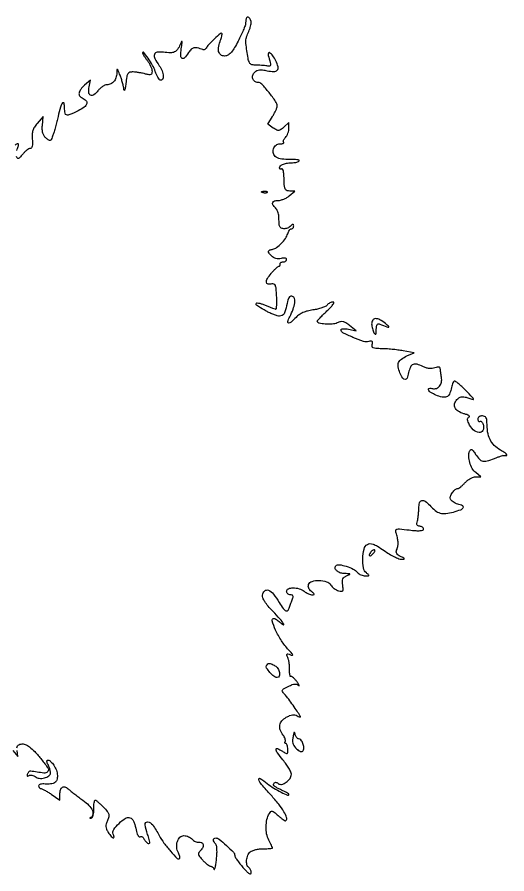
# Model space of a CAD drawing. Extents: x 0 to 414, y 0 to 365.
# Drawn here: x 206.9 to 414.3, y 1.8 to 364.6 of the extents above; entities that cross this region are included whole.
import ezdxf

# ---------------------------------------------------------------- set-up
doc = ezdxf.new("R2010")
doc.units = 0

msp = doc.modelspace()

# ---------------------------------------------------------------- linework, layer by layer
for points in [[(206.783583, 55.238579, -0.130612), (207.016735, 56.027472, -0.154555), (207.580436, 56.51889, -0.067143), (208.547408, 56.793003, -0.127328), (210.265352, 56.601264, -0.071304), (212.114824, 55.574479, -0.044628), (214.328863, 53.559459, -0.014016), (217.27013, 50.173275, -0.023479), (219.968135, 46.551233, -0.353455), (219.841819, 45.089968, -0.23656), (218.164759, 44.495808, -0.013719), (212.625, 45.341714, 0.148858), (212.252747, 45.298118, 0.079247), (211.858766, 45.045427, 0.067255), (211.503374, 44.630305, 0.056367), (211.245268, 44.110804, 0.042138), (211.09542, 43.557043, 0.247134), (211.182843, 43.278879, 0.289162), (211.444505, 43.220708, 0.052389), (211.914073, 43.446894, -0.114163), (212.470284, 43.635072, -0.069492), (213.166826, 43.607286, -0.063878), (213.891436, 43.378194, -0.064822), (214.530819, 42.974423, 0.150909), (216.22433, 42.272021, 0.084596), (218.466737, 42.440927, 0.093892), (220.338408, 43.302048, 0.242692), (221, 44.584793, 0.049645), (220.927353, 45.314666, 0.022664), (220.695915, 46.245331, 0.02218), (220.361176, 47.211841, 0.028417), (219.964816, 48.065741, -0.080472), (219.470479, 49.505209, -0.500683), (219.926465, 49.98671, -0.171296), (221.072437, 49.425947, -0.041375), (222.443296, 47.777494, -0.068255), (223.514794, 45.69251, -0.074409), (223.944455, 43.456872, -0.088649), (223.682374, 41.534657, -0.178067), (222.750601, 40.345863, -0.080081), (222.082346, 40.068237, -0.028409), (221.060224, 39.88527, -0.027335), (219.895347, 39.808659, -0.02889), (218.750601, 39.862212, 0.036981), (217.696931, 39.894446, 0.058887), (216.807989, 39.750091, 0.081483), (216.20465, 39.465144, 0.246562), (216, 39.075366, 0.078524), (216.064914, 38.664574, 0.090591), (216.252758, 38.315889, 0.10078), (216.532293, 38.08278, 0.124183), (216.860453, 38, -0.115186), (217.375718, 37.879701, -0.010811), (218.537265, 37.274478, -0.013412), (219.903737, 36.476061, -0.010156), (221.360453, 35.530137), (225, 33.060274), (225, 35.47112, -0.07116), (225.278589, 37.41868, -0.198414), (226.125663, 38.475003, -0.230192), (227.366358, 38.537899, -0.092362), (228.819375, 37.573311, 0.021429), (229.742596, 36.751413, 0.005996), (231.254754, 35.547091, 0.006037), (232.999626, 34.22478, 0.006317), (234.75, 32.965145, -0.045048), (237.285797, 30.82413, -0.091233), (238.750476, 28.672219, -0.158266), (238.932525, 26.888773, -0.228403), (237.975, 25.658333, 0.020003), (237.634877, 25.472351, 0.501206), (237.625625, 25.381219, 0.230978), (237.764201, 25.340053, 0.012511), (238.225, 25.428795, 0.198947), (238.741333, 25.788166, 0.07072), (239.12267, 26.622325, 0.05178), (239.348426, 27.834612, 0.027987), (239.385937, 29.353795, -0.017459), (239.391027, 30.751566, -0.028662), (239.504241, 31.928927, -0.028446), (239.690559, 32.80286, -0.338025), (239.948846, 33, -0.165027), (240.34434, 32.865811, -0.011666), (241.265958, 32.124272, -0.015478), (242.338583, 31.160829, -0.011009), (243.481989, 30.018799, -0.018613), (245.071007, 28.231579, -0.101265), (245.674905, 27.093075, -0.135532), (245.693292, 25.974201, -0.043662), (245.134553, 24.395967, 0.034857), (244.585221, 22.926926, 0.089883), (244.462619, 21.805259, 0.091144), (244.741937, 20.721302, 0.03653), (245.488526, 19.377168, 0.021667), (246.714775, 17.671685, 0.145459), (247.557296, 17.076272, 0.558892), (247.910427, 17.369491, 0.056296), (247.57239, 18.671951, -0.247152), (247.793587, 20.534834, -0.048675), (250.035655, 23.196423, -0.048664), (252.756196, 25.379454, -0.240845), (254.648624, 25.581341, -0.090469), (255.579496, 25.01464, -0.100071), (256.211526, 24.172838, -0.049465), (256.738483, 22.709689, -0.007672), (257.445794, 19.709102, 0.036526), (257.751175, 18.682656, 0.066774), (258.165825, 17.915537, 0.107237), (258.615778, 17.514284, 0.273575), (259.03638, 17.522484, -0.145629), (259.45349, 17.63539, -0.123856), (259.894425, 17.512726, -0.101097), (260.2932, 17.16347, -0.071015), (260.584382, 16.640701, 0.054716), (260.895835, 16.036167, 0.041202), (261.35896, 15.448482, 0.042129), (261.894053, 14.963007, 0.071673), (262.42046, 14.668896, 0.288991), (262.879053, 14.760066, 0.226032), (263.065383, 15.244332, 0.057213), (262.840139, 16.40558, 0.009828), (262.12098, 18.536082, -0.048084), (261.061558, 22.700644, -0.488874), (262.118022, 23.820222, -0.219086), (264.280735, 22.563556, -0.031041), (267.043848, 18.066898, 0.036564), (269.059573, 14.86624, 0.02207), (271.877012, 11.376891, 0.013218), (274.720895, 8.323143, 0.416892), (275.652222, 8.318889, 0.201055), (275.783021, 8.638381, 0.048046), (275.722026, 9.221296, 0.041908), (275.514914, 9.930733, 0.030906), (275.173936, 10.674997, -0.100603), (274.467748, 13.034023, -0.099599), (274.734608, 15.490556, -0.120512), (275.847023, 17.318794, -0.19863), (277.494132, 18, -0.058024), (278.451981, 17.888469, -0.043652), (279.459853, 17.555497, -0.044576), (280.365017, 17.066368, -0.073521), (281.010957, 16.486798, 0.060932), (281.60364, 15.927575, 0.05269), (282.3423, 15.495414, 0.055352), (283.108325, 15.247085, 0.094064), (283.779658, 15.236798, -0.148321), (284.998681, 15.087035, -0.236767), (285.652213, 14.293723, -0.169206), (285.512323, 13.040029, -0.084963), (284.580522, 11.72338, 0.059621), (283.848782, 10.792702, 0.193416), (283.722148, 10.032589, 0.116902), (284.1476, 9.151338, 0.016222), (285.488131, 7.607308, 0.018373), (286.483975, 6.608976, 0.023245), (287.47799, 5.765897, 0.02225), (288.354372, 5.150178, 0.142951), (288.868918, 5, -0.114464), (289.268612, 4.907284, -0.069705), (289.671948, 4.634265, -0.064033), (290.017675, 4.230948, -0.064846), (290.248352, 3.754943, 0.670495), (290.459659, 3.740605, 0.052718), (290.731624, 4.48126, 0.022702), (291.033116, 5.959643, 0.009473), (291.310739, 7.97589, 0.016948), (291.499026, 10.212286, 0.025386), (291.497736, 12.171831, 0.025982), (291.337563, 13.715802, 0.158834), (290.979053, 14.420947, -0.062283), (290.271797, 15.330372, -0.13359), (290.035788, 16.179904, -0.22361), (290.30533, 16.760546, -0.17583), (290.965204, 17, -0.172079), (292.434379, 16.478943, -0.014584), (295.521185, 13.821417, -0.013901), (298.459686, 10.984723, -0.191929), (299.019184, 9.646408, 0.131624), (299.206437, 8.991461, 0.014502), (300.055222, 7.664968, 0.016902), (301.184751, 6.122361, 0.01291), (302.519184, 4.510929, 0.012391), (304.088344, 2.800138, 0.05457), (305.138445, 1.925052, 0.212984), (305.711476, 1.829041, 0.341717), (306, 2.201912, 0.053705), (305.925836, 2.8904, 0.048994), (305.70625, 3.569998, 0.052228), (305.383142, 4.141195, 0.099847), (305, 4.5, -0.200513), (304.180456, 5.644468, -0.080224), (304.051708, 7.605435, -0.074736), (304.563659, 9.664094, -0.121883), (305.62631, 11.104828, -0.08277), (306.517673, 11.624177, -0.030447), (307.912788, 12.058066, -0.029178), (309.523966, 12.355096, -0.031003), (311.12631, 12.454545, 0.007805), (312.611583, 12.477732, 0.012954), (313.862104, 12.549247, 0.006561), (314.884297, 12.647841, 0.382557), (315, 12.776933, 0.106771), (314.952142, 12.998491, 0.002956), (314.538805, 13.896471, 0.005952), (314.031577, 14.948661, 0.004036), (313.429975, 16.135412, -0.07385), (312.551636, 18.701247, -0.05125), (312.30638, 21.761326, -0.05104), (312.689393, 24.823667, -0.071066), (313.682671, 27.397449, -0.072585), (314.310797, 28.214984, -0.258097), (314.926002, 28.382331, -0.115917), (315.751365, 27.962678, -0.011556), (317.422969, 26.48381, 0.016709), (318.530754, 25.523916, 0.026981), (319.54119, 24.792396, 0.025411), (320.368969, 24.316384, 0.32487), (320.702589, 24.369255, 0.289174), (320.9976, 25.673752, 0.04761), (319.855936, 28.125908, 0.036247), (317.661484, 31.310638, 0.016899), (314.392869, 35.116531, -0.009485), (310.407008, 39.620715, -0.097091), (309.19318, 41.781209, -0.701366), (309.753309, 42.221172, -0.028997), (312.75, 40.102345, 0.028622), (315.541238, 38.125647, 0.024571), (318.682865, 36.36903, 0.019715), (321.440706, 35.13322, 0.53103), (322, 35.511331, 0.263108), (321.86424, 35.751464, 0.010265), (320.950734, 36.275909, 0.015916), (319.797011, 36.860219, 0.010298), (318.428031, 37.465624, -0.028376), (317.062497, 38.129496, -0.053166), (316.060964, 38.837696, -0.078561), (315.51228, 39.499418, -0.279197), (315.517059, 40.027602, -0.09159), (315.88748, 40.436354, -0.157722), (316.316567, 40.587662, -0.128526), (316.81823, 40.470465, -0.051939), (317.407178, 40.077035, 0.232775), (318.886277, 39.722404, 0.096559), (320.818122, 40.572644, 0.087846), (322.436104, 42.180851, 0.154509), (323, 43.96209, 0.109543), (322.78362, 44.937888, 0.022539), (321.962241, 46.509839, 0.022708), (320.819595, 48.284776, 0.019656), (319.467203, 50.039256, -0.013632), (317.07939, 53.06102, -0.144774), (316.541566, 54.516622, -0.564028), (317.11825, 54.919742, -0.040776), (319.218792, 53.776212, 0.012298), (320.649349, 52.888377, 0.227063), (321.166657, 52.844667, 0.291142), (321.446447, 53.218955, 0.018826), (321.5, 54.640753, 0.032557), (321.441092, 55.544497, 0.050084), (321.262351, 56.306971, 0.064646), (321.001669, 56.83384, 0.250613), (320.690983, 57, -0.1267), (320.425693, 57.068321, -0.189016), (320.274416, 57.250474, -0.147561), (320.267122, 57.52643, -0.071872), (320.40895, 57.852678, 0.167652), (320.512272, 58.311787, 0.052159), (320.359259, 59.01222, 0.045531), (320.010617, 59.813723, 0.036674), (319.49977, 60.602678, -0.076096), (318.321733, 62.779552, -0.131594), (318.15335, 64.817215, -0.135908), (319.023371, 66.621068, -0.083717), (320.861876, 68.120589, -0.030306), (322.288878, 68.821482, -0.065623), (323.466274, 69.140885, -0.082612), (324.503236, 69.108725, -0.07875), (325.492723, 68.744134, 0.010711), (326.425803, 68.247896, 0.214252), (326.740392, 68.233655, 0.434963), (326.820113, 68.437165, 0.022928), (326.451311, 69.123546, 0.013896), (325.109961, 71.231569, 0.006592), (323.271656, 73.874918, 0.00608), (321.441004, 76.369918, 0.0256), (320.25, 77.794441, -0.027953), (319.262202, 78.987269, -0.276436), (319.202112, 79.608954, -0.158816), (319.735412, 80.172257, -0.008752), (321.917701, 81.309057, -0.02456), (323.388543, 81.954687, -0.071837), (324.466567, 82.196987, -0.105138), (325.321016, 82.083675, -0.100396), (326.071518, 81.632299, 0.143563), (326.310769, 81.514829, 0.598489), (326.385279, 81.610159, 0.043296), (326.068605, 82.187445, 0.008813), (325.403817, 83.146967, 0.022915), (324.62499, 84.131337, 0.03568), (323.859493, 84.895149, 0.039738), (323.199997, 85.379575, 0.282043), (322.81999, 85.381207, -0.44634), (322.567773, 85.4576, -0.060786), (322.374622, 86.049035, -0.038443), (322.261315, 87.009834, -0.019225), (322.258751, 88.234239, 0.024568), (322.240977, 89.625619, 0.020109), (322.089311, 91.105743, 0.020565), (321.838484, 92.457665, 0.049258), (321.515152, 93.423609, -0.019044), (321.08955, 94.478862, -0.275248), (321.163441, 94.859149, -0.289254), (321.527299, 94.963208, -0.020458), (322.574704, 94.609707, 0.049781), (323.396971, 94.384856, 0.570486), (323.571488, 94.591474, 0.098546), (323.216083, 95.195341, 0.006557), (321.850708, 96.686098, -0.044136), (318.842487, 100.511148, -0.035932), (316.313618, 105.070842, -0.03894), (314.871917, 108.939667, -0.49846), (315.671259, 110, -0.127166), (316.037166, 109.905409, -0.019706), (316.682529, 109.513847, -0.02089), (317.421886, 108.978685, -0.016815), (318.171259, 108.345012, 0.057827), (319.584073, 107.336309, 0.777349), (319.834563, 107.603173, 0.040273), (318.182559, 109.783977, 0.011161), (315.25, 112.924794, -0.016076), (313.155865, 115.212305, -0.035748), (311.750559, 117.108953, -0.048198), (310.956316, 118.672949, -0.13181), (310.819551, 119.894875, -0.166759), (311.739363, 121.656834, -0.303322), (313.274716, 121.920692, -0.11941), (315.417479, 120.269649, -0.03265), (317.884346, 116.75, 0.017994), (319.596184, 114.148696, 0.131988), (320.734405, 113.208659, 0.347519), (321.593599, 113.419882, 0.095497), (322.269915, 114.75, -0.008968), (322.514475, 115.546482, -0.005119), (322.836914, 116.5, -0.005111), (323.181108, 117.453134, -0.008443), (323.493535, 118.25, 0.047561), (323.740046, 119.059831, 0.168917), (323.668469, 119.589831, 0.205299), (323.300194, 119.898087, 0.073116), (322.606989, 120, -0.09222), (321.993529, 120.114117, -0.096079), (321.472053, 120.440625, -0.099375), (321.123068, 120.927688, -0.106303), (321, 121.5, -0.306889), (321.729402, 122.576458, -0.096299), (323.74284, 122.958947, -0.07361), (326.28415, 122.571672, -0.087567), (328.44113, 121.468197, 0.032624), (329.29449, 120.906248, 0.028467), (330.252677, 120.431283, 0.029523), (331.170616, 120.10218, 0.071426), (331.882259, 120, 0.048757), (332.539067, 120.064201, 0.431995), (332.677503, 120.284834, 0.159453), (332.442661, 120.650058, 0.012935), (331.52865, 121.355392, -0.059389), (330.809277, 122.025572, -0.07896), (330.346923, 122.788991, -0.088566), (330.176868, 123.585712, -0.100341), (330.306135, 124.355392, -0.23623), (331.762406, 125.686258, -0.075089), (334.764133, 126.068267, -0.072112), (337.878541, 125.542347, -0.17714), (339.682526, 124.136748, 0.058509), (340.287212, 123.381497, 0.03745), (341.144904, 122.653313, 0.037333), (342.106676, 122.057782, 0.056061), (343.026814, 121.703239, 0.039122), (344.243315, 121.48492, 0.26988), (344.77391, 121.72687, 0.17555), (344.961235, 122.408472, 0.016596), (344.763528, 124.157824, -0.033195), (344.639936, 125.711881, -0.104171), (344.841365, 126.733891, -0.130439), (345.403409, 127.455685, -0.06647), (346.409788, 128.027947, 0.006363), (347.551956, 128.50684, 0.203439), (347.756086, 128.721761, 0.49433), (347.658125, 128.878028, 0.01411), (346.75, 128.936614, -0.008865), (344.867904, 129.038223, -0.052124), (343.895369, 129.210996, -0.074466), (343.138201, 129.556993, -0.028868), (342.207618, 130.242655, -0.062811), (341.726036, 130.756896, -0.11542), (341.505223, 131.283073, -0.135559), (341.557469, 131.793691, -0.103861), (341.865554, 132.265554, -0.237159), (343.294977, 132.738751, -0.037963), (346.253221, 132.071272, -0.040919), (349.230734, 130.883399, -0.104549), (351.042453, 129.448848, 0.070827), (351.654181, 128.894026, 0.044601), (352.49935, 128.425599, 0.043969), (353.433282, 128.106675, 0.06037), (354.313574, 128, 0.010846), (355.532988, 128.026454, 0.304391), (355.776237, 128.205434, 0.313126), (355.699224, 128.493287, 0.01123), (354.763484, 129.25, -0.190089), (353.503249, 131.364117, -0.049321), (353.247909, 135.392914, -0.04927), (353.784604, 139.382315, -0.19659), (355.190381, 141.349705, -0.138488), (356.307228, 141.679249, -0.09257), (357.628227, 141.448525, -0.049812), (359.434887, 140.559999, -0.011627), (362.263566, 138.707279, 0.016098), (364.465695, 137.292904, 0.01919), (366.631173, 136.108894, 0.018281), (368.509597, 135.257792, 0.106393), (369.573185, 135.06768, 0.012182), (370.671232, 135.133062, 0.479558), (370.790165, 135.309681, 0.202605), (370.576429, 135.562677, 0.005169), (369.20872, 136.238914, -0.044702), (368.227815, 136.824486, -0.101326), (367.647003, 137.458922, -0.132209), (367.449472, 138.155172, -0.106238), (367.603272, 138.921234, 0.053644), (368.070056, 140.416293, 0.053982), (368.206765, 141.973228, 0.046139), (368.009001, 143.723832, 0.025262), (367.463462, 145.814768, -0.06252), (367.214667, 147.175412, -0.346811), (367.613245, 147.743647, -0.096936), (368.795016, 147.860045, -0.004392), (372.866431, 147.435602, 0.010349), (375.699451, 147.174338, 0.035541), (377.545653, 147.173948, 0.06231), (378.655188, 147.393437, 0.323373), (379, 147.870834, 0.141788), (378.875388, 148.301429, 0.099754), (378.525115, 148.668307, 0.084632), (378.001293, 148.915448, 0.068099), (377.383369, 149, -0.089952), (376.663717, 149.130525, -0.199763), (376.26462, 149.5047, -0.136451), (376.162127, 150.173554, -0.035681), (376.369714, 151.25, 0.025903), (376.602388, 152.34141, 0.01165), (376.799577, 153.79375, 0.011498), (376.937111, 155.341055, 0.015365), (376.986345, 156.75, -0.066329), (377.294636, 158.991746, -0.270054), (378.240463, 159.916516, -0.224305), (379.676926, 159.633266, -0.049851), (381.583824, 157.907376, 0.040373), (383.94323, 155.68931, 0.09901), (386.049833, 154.602073, 0.098571), (388.418478, 154.406054, 0.039784), (391.616267, 155.032553, 0.017274), (394.783137, 156.038396, 0.184834), (395.790023, 156.899692, 0.434382), (395.524504, 157.695717, 0.045872), (393.45718, 158.421391, -0.043738), (392.443311, 158.772438, -0.042841), (391.498486, 159.296447, -0.04617), (390.75324, 159.904393, -0.107368), (390.360053, 160.5041, -0.185464), (390.360478, 161.704215, -0.06309), (391.200198, 163.266735, -0.062911), (392.409418, 164.578357, -0.176897), (393.563901, 165, 0.157687), (393.959351, 165.127895, 0.016321), (394.743644, 165.734375, 0.019025), (395.648624, 166.542499, 0.014106), (396.58758, 167.5, -0.041299), (397.633519, 168.456639, -0.037232), (398.857975, 169.265625, -0.039229), (400.070489, 169.823185, -0.088376), (401.063035, 170), (403.221568, 170), (401.081337, 171.75, -0.094549), (399.606596, 173.512155, -0.058073), (398.568465, 176.021362, -0.058499), (398.142114, 178.673302, -0.102595), (398.499022, 180.858046, -0.123248), (398.897144, 181.425656, -0.314947), (399.371226, 181.47497, -0.106795), (400.008869, 180.916432, -0.01452), (401.030622, 179.453319, 0.042702), (402.631505, 177.415658, 0.152821), (404.05502, 176.607738, 0.123672), (405.867439, 176.667879, 0.023866), (409, 177.730329, -0.003506), (410.359484, 178.254029, -0.005374), (411.545313, 178.686809, -0.002054), (412.566385, 179.042361, -0.136215), (412.75, 179.05343, 0.056728), (414.019488, 178.929624, 0.5638), (414.237507, 179.303498, 0.124817), (413.527343, 180.070132, 0.014982), (411.538958, 181.276413, -0.069284), (408.931274, 183.274012, -0.082276), (407.144728, 185.805416, -0.073397), (406.138224, 189.015198, -0.042969), (405.850068, 193.041461, 0.045774), (405.758671, 194.225378, 0.112587), (405.42677, 195.026522, 0.137075), (404.830051, 195.510406, 0.083624), (403.943381, 195.729312, 0.070209), (403.174873, 195.679286, 0.100868), (402.550125, 195.410535, 0.117995), (402.145801, 194.95745, 0.124052), (402, 194.378834, 0.06008), (402.064365, 193.845101, 0.128493), (402.260354, 193.482578, 0.191432), (402.550283, 193.345622, 0.155381), (402.88631, 193.429736, -0.239472), (403.269332, 193.461786, -0.11565), (403.681493, 193.169474, -0.074739), (404.063694, 192.578967, -0.042389), (404.34871, 191.774532, -0.187576), (404.091396, 189.548162, -0.315216), (402.487322, 188.724909, -0.159934), (400.029246, 189.923603, -0.093361), (398.122739, 192.629962, -0.028168), (397.702215, 193.710303, -0.095703), (397.609113, 194.456905, -0.160559), (397.815517, 194.966022, -0.130145), (398.301575, 195.304578, 0.432329), (398.410457, 195.55848, 0.156558), (398.119838, 195.888762, 0.050354), (397.265578, 196.28882, 0.018853), (396, 196.679826, -0.082369), (393.602594, 197.768658, -0.153496), (392.281269, 199.417751, -0.187114), (392.279526, 201.285303, -0.127955), (393.53191, 203.026483, -0.064191), (394.487551, 203.631654, -0.097225), (395.439993, 203.867231, -0.075937), (396.576557, 203.749808, -0.026604), (398.145845, 203.251051, 0.015606), (399.929075, 202.64082, 0.626686), (400.146521, 202.874381, 0.098141), (399.702716, 203.573536, 0.002117), (396.882792, 206.508061, 0.012127), (395.204636, 208.157682, 0.019166), (393.680158, 209.479304, 0.013886), (392.396004, 210.45177, 0.302214), (391.946276, 210.466797, 0.141738), (391.645111, 210.134052, 0.022369), (391.290356, 209.316245, 0.02331), (390.95146, 208.28652, 0.018487), (390.679417, 207.147083, -0.069761), (389.912877, 204.957093, -0.180655), (388.693839, 203.849907, -0.150898), (386.880051, 203.703834, -0.044743), (384.197631, 204.558949, -0.041221), (382.108343, 205.647772, -0.137751), (381.08257, 206.784346, -0.502762), (381.396059, 207.399529, -0.106292), (382.819857, 207.336858, 0.149849), (384.454334, 207.405064, 0.142004), (385.810397, 208.37586, 0.120667), (386.583406, 210.073952, 0.092641), (386.588029, 212.118993, -0.005343), (386.414355, 213.119889, -0.004833), (386.255868, 214.158301, -0.004844), (386.131934, 215.091009, -0.015368), (386.07431, 215.717776, 0.153877), (385.890084, 216.198009, 0.187426), (385.477087, 216.439203, 0.100755), (384.781509, 216.40941, 0.029146), (383.75, 216.088164, -0.06313), (382.589539, 215.811432, -0.056615), (381.351887, 215.817754, -0.05137), (380.040223, 216.112262, -0.037282), (378.659743, 216.692742, 0.05035), (376.234531, 217.638865, 0.172084), (374.570514, 217.523055, 0.184018), (373.420664, 216.398495, 0.058857), (372.66719, 214.085948, -0.039345), (372.009008, 211.7625, -0.305975), (371.139667, 211.138922, -0.27385), (370.147341, 211.68906, -0.034337), (369.007439, 213.98204, -0.051993), (368.252188, 216.523997, -0.145284), (368.442603, 218.354776, -0.142756), (369.605248, 219.804987, -0.049551), (371.964865, 221.132297), (375.082833, 222.5), (370.291416, 223.339109, 0.011905), (368.141641, 223.66305, 0.007643), (365.634097, 223.94118, 0.007681), (363.169548, 224.138317, 0.01426), (361.165083, 224.210387, -0.012937), (358.815481, 224.288641, -0.093306), (357.721609, 224.562411, -0.230931), (357.277596, 225.105256, -0.122471), (357.288312, 225.994507, 0.050686), (357.418121, 226.828031, 0.236443), (357.22953, 227.260581, 0.20278), (356.74132, 227.409014, 0.037718), (355.798825, 227.237141, -0.145131), (353.534286, 227.3107, -0.020268), (349.100088, 228.986082, -0.016137), (344.776502, 230.990217, -0.283356), (344, 232.250393, -0.328317), (344.222677, 232.552957, -0.059261), (344.952626, 232.688423, -0.043876), (346.001285, 232.664735, -0.025221), (347.25, 232.462304), (350.5, 231.765697), (347.679212, 234.011111, 0.025125), (346.086457, 235.153183, 0.089639), (344.932486, 235.631625, 0.111004), (343.822306, 235.623997, 0.04993), (342.434644, 235.152176, -0.090103), (340.327239, 234.618989, -0.036699), (337.358929, 234.634656, -0.031978), (334.643615, 235.024443, -0.354942), (334, 235.816867, -0.184157), (334.133877, 236.168026, -0.005631), (335.199632, 237.335856, -0.010404), (336.518884, 238.691483, -0.006928), (338.083853, 240.191867, 0.016081), (339.580376, 241.680143, 0.038253), (340.565832, 242.899935, 0.08173), (340.938795, 243.69223, 0.497837), (340.706298, 244, 0.077199), (340.063554, 243.900167, 0.044432), (339.339335, 243.596539, 0.043139), (338.649035, 243.152109, 0.055013), (338.104999, 242.626516, -0.112378), (337.359331, 242.054634, -0.026191), (335.883963, 241.468656, -0.025724), (334.073672, 240.959328, -0.022739), (332.144721, 240.613586, 0.028226), (329.861011, 240.178355, 0.041802), (327.932813, 239.521529, 0.047006), (326.321173, 238.628885, 0.054267), (324.987852, 237.487069, -0.019257), (322.928126, 235.457194, -0.212709), (321.855457, 235.101224, -0.482359), (321.47353, 235.692943, -0.035253), (322.33398, 237.75, 0.025451), (323.764702, 240.990611, 0.057543), (324.427008, 243.585377, 0.092699), (324.335843, 245.410167, 0.247263), (323.503078, 246.360445, 0.13189), (322.808996, 246.43299, 0.161746), (322.233396, 246.134173, 0.103038), (321.773376, 245.409942, 0.035493), (321.417248, 244.214704, -0.007935), (320.555439, 240.607116, -0.063495), (319.92709, 239.020973, -0.152165), (319.147333, 238.272725, -0.116211), (317.989773, 238, -0.072142), (317.019357, 238.140747, -0.019589), (315.546881, 238.640572, -0.019397), (313.902353, 239.345976, -0.019046), (312.30716, 240.180669, -0.001782), (309.121004, 242.02075, -0.038005), (308.224185, 242.638606, -0.213609), (308.007163, 243.065143, -0.211881), (308.179793, 243.513127, -0.239509), (308.563293, 243.638191, -0.020599), (309.605981, 243.431041, -0.02363), (310.889563, 243.055598, -0.015994), (312.314341, 242.513127, 0.005016), (313.741682, 241.933495, 0.006947), (315.033714, 241.444481, 0.004548), (316.123713, 241.06034, 0.082621), (316.486379, 241, 0.388647), (316.696469, 241.192356, 0.009307), (316.796381, 242.628483, 0.015513), (316.831858, 244.418106, 0.009298), (316.768498, 246.543772, 0.009509), (316.561904, 249.603741, 0.072798), (316.231879, 251.002086, 0.206933), (315.653315, 251.580863, 0.158622), (314.750996, 251.637652, -0.113554), (313.160834, 251.596887, -0.333837), (312.477469, 252.366855, -0.158655), (312.841512, 253.899416, -0.037918), (314.390533, 256.052276, -0.013167), (315.418497, 257.210606, -0.01776), (316.411495, 258.199063, -0.014905), (317.276094, 258.953987, -0.15155), (317.712202, 259.131805, 0.122532), (317.992826, 259.227988, 0.123046), (318.195147, 259.444343, 0.110466), (318.285704, 259.751174, 0.084675), (318.25, 260.1, -0.174153), (318.275325, 260.442061, -0.132778), (318.514063, 260.735625, -0.096791), (318.944469, 260.933561, -0.059585), (319.5, 261, 0.066148), (320.073411, 261.076193, 0.083326), (320.559375, 261.299347, 0.099274), (320.884403, 261.63044, 0.145579), (321, 262.019052, 0.247542), (320.817099, 262.365849, 0.105537), (320.317033, 262.571314, 0.068515), (319.55855, 262.603748, 0.037974), (318.643756, 262.446724, -0.059989), (317.528051, 262.305318, -0.068002), (316.459133, 262.444586, -0.068406), (315.471903, 262.864257, -0.06179), (314.596137, 263.54672, -0.033448), (313.553346, 264.739211, -0.217941), (313.381979, 265.496702, -0.263933), (313.848438, 266.025565, -0.046581), (315.184088, 266.350755, 0.127713), (316.765695, 267.019037, 0.038089), (318.734438, 268.780806, 0.0388), (320.492713, 270.923719, 0.075701), (321.468667, 272.90128, -0.037843), (321.792278, 273.704534, -0.048125), (322.213061, 274.383501, -0.056191), (322.662474, 274.853276, -0.175593), (323.067388, 275, 0.127815), (323.423051, 275.092428, 0.100745), (323.726045, 275.3525, 0.089387), (323.929756, 275.741538, 0.076164), (324, 276.2, 0.051663), (323.943785, 276.742599, 0.354955), (323.75, 276.9, 0.180052), (323.421376, 276.777696, 0.018208), (322.8, 276.2, -0.105745), (321.403017, 275.295303, -0.10665), (319.762583, 275.04488, -0.138206), (318.457638, 275.500156, -0.225327), (317.888889, 276.5, -0.003285), (317.839495, 277.232072, -0.001369), (317.782052, 278.220312, -0.001355), (317.726312, 279.278755, -0.001754), (317.681217, 280.25, 0.046947), (317.549372, 281.208362, 0.035102), (317.233399, 282.227232, 0.035886), (316.794726, 283.152704, 0.065065), (316.292328, 283.821429, -0.052938), (315.225505, 285.17219, -0.227561), (315.110907, 286.162488, -0.252299), (315.804165, 286.800881, -0.062566), (317.389216, 287, 0.064595), (318.474642, 287.140814, 0.033647), (319.77008, 287.577727, 0.032799), (321.060032, 288.213835, 0.042747), (322.139216, 288.966731), (324.5, 290.933461), (322.316883, 290.966731, -0.067153), (321.249415, 291.127345, -0.15114), (320.573303, 291.573659, -0.124441), (320.188423, 292.39178, -0.038819), (320.032204, 293.75, 0.005546), (319.855936, 297.418953, 0.031781), (319.617752, 299.351384, 0.090117), (319.273247, 300.250439, 0.416529), (318.785714, 300.367564, -0.098587), (318.486099, 300.255801, -0.175835), (318.230804, 300.304269, -0.169644), (318.059878, 300.507619, -0.090973), (318, 300.833994, -0.228197), (318.401555, 301.66802, -0.075044), (319.612992, 302.367392, -0.056627), (321.395837, 302.842862, -0.03689), (323.52277, 303, 0.029394), (324.459997, 303.055146, 0.035524), (325.325516, 303.220312, 0.038288), (326.012926, 303.460477, 0.151964), (326.346864, 303.75, 0.484166), (326.245569, 304.03019, 0.042207), (325.396544, 304.235916, 0.031017), (324.096673, 304.35499, 0.01589), (322.458896, 304.350992, -0.041895), (318.941509, 304.525324, -0.109093), (316.574784, 305.390829, -0.176386), (315.442086, 306.869434, -0.154167), (315.444837, 308.826196, -0.070745), (315.872907, 309.715575, -0.079901), (316.517963, 310.408961, -0.082692), (317.327559, 310.848118, -0.083194), (318.234054, 311, 0.02792), (318.998695, 311.042731, 0.071233), (319.534825, 311.181845, 0.181284), (319.752726, 311.386795, 0.321084), (319.714286, 311.619048, -0.216372), (319.584976, 311.963399, -0.079048), (319.70372, 312.482887, -0.060112), (320.03688, 313.089031, -0.040711), (320.547619, 313.690476, 0.068775), (321.104246, 314.425633, 0.038994), (321.573363, 315.441056, 0.038113), (321.893215, 316.559085, 0.050657), (322, 317.610384), (322, 320.07791), (319.874769, 318.097957, -0.025164), (318.560611, 316.991715, -0.140077), (317.71014, 316.660825, -0.142695), (316.821482, 316.832444, -0.026454), (315.36731, 317.678899), (312.985082, 319.239794), (314.992541, 322.487931, 0.014748), (315.761071, 323.817583, 0.017114), (316.410309, 325.126792, 0.016308), (316.881872, 326.26259, 0.090474), (317, 326.910075, 0.152006), (316.363036, 328.956857, 0.01938), (313.567796, 332.694277, 0.017473), (310.496912, 336.224985, 0.201738), (308.856989, 336.961, -0.14985), (307.494404, 337.414391, -0.16567), (306.685677, 338.538315, -0.150693), (306.691217, 340.010807, -0.121213), (307.514843, 341.371986, -0.084796), (308.403479, 342.00132, -0.083918), (309.453841, 342.302878, -0.060728), (310.815964, 342.290384, -0.02284), (312.697095, 341.955548, 0.045285), (315.572024, 341.575835, 0.223919), (317.036503, 342.194596, 0.251859), (317.387273, 343.646772, 0.055257), (316.434091, 346.127455, 0.031743), (315.127602, 348.303481, 0.087665), (313.876195, 349.570848, 0.475991), (313.289102, 349.407315, 0.172821), (313.22057, 348.406372, -0.005379), (314.027035, 345.412695, -0.075439), (314.139971, 344.307068, -0.329407), (313.797404, 343.887943, -0.126553), (313, 343.890032, 0.034172), (312.213799, 344.038032, 0.010573), (311.014586, 344.154244, 0.01052), (309.664489, 344.22779, 0.011382), (308.347528, 344.241774, -0.067854), (306.32717, 344.492268, -0.215727), (305.297159, 345.331691, -0.076069), (304.678577, 347.261386, -0.00427), (303.736825, 353.5, -0.06039), (303.717314, 354.444682, -0.028789), (303.908297, 355.646875, -0.028032), (304.255598, 356.896139, -0.035534), (304.72002, 358, 0.023527), (305.205757, 359.0812, 0.020033), (305.617114, 360.262351, 0.020508), (305.904397, 361.368687, 0.052399), (305.993839, 362.190983, 0.101296), (305.739868, 363.455148, 0.113958), (305.013513, 364.457453, 0.2655), (304.30128, 364.60015, 0.284525), (303.85, 364.059017, 0.005413), (303.785336, 363.563943, 0.002801), (303.714687, 362.943899, 0.002783), (303.649182, 362.305707, 0.004222), (303.6, 361.75, -0.075673), (303.418162, 360.97649, -0.006572), (302.637583, 359.104688, -0.008526), (301.634108, 356.889168, -0.006521), (300.464113, 354.5, -0.01579), (298.94063, 351.711278, -0.040525), (297.619885, 349.831935, -0.058719), (296.401063, 348.673723, -0.125476), (295.209642, 348.179863, -0.147669), (293.467185, 348.443051, -0.191546), (292.376813, 349.615462, -0.127943), (292.138157, 351.660988, -0.055699), (292.819034, 354.331521, 0.014151), (293.230537, 355.522699, 0.021043), (293.516524, 356.588118, 0.017048), (293.679973, 357.456365, 0.238731), (293.583933, 357.7494, 0.398318), (292.999134, 357.765361, 0.006584), (290.383821, 355.358121, 0.013093), (287.963404, 352.947614, 0.080389), (286.971268, 351.5, -0.093251), (286.715427, 351.146413, -0.08898), (286.344685, 350.902997, -0.090345), (285.917599, 350.806019, -0.100117), (285.5, 350.871906, 0.026393), (283.176141, 351.599126, 0.115326), (281.745858, 351.628983, 0.145425), (280.63049, 351.023139, 0.05113), (279.469912, 349.594424, -0.032169), (277.776906, 347.341092, -0.35343), (276.740109, 347.149563, -0.284367), (276.150486, 348.179585, -0.02605), (276.416088, 351.25, 0.00285), (276.739283, 353.671651, 0.09557), (276.702351, 354.251699, 0.696632), (276.521046, 354.26984, 0.01265), (275.954172, 353.02823, -0.048888), (274.822594, 350.96032, -0.135354), (273.568661, 349.89699, -0.113319), (271.802376, 349.523139, -0.029068), (268.872599, 349.743914, 0.05986), (266.128974, 349.781654, 0.298701), (264.995572, 348.853147, 0.204973), (265.174514, 347.077366, 0.032978), (267.097034, 344.082624, -0.066506), (268.285772, 341.926284, -0.077038), (268.790638, 339.63888, -0.15734), (268.434916, 338.237937, -0.377462), (267.486305, 337.95676, -0.129623), (267.036777, 338.328912, -0.025647), (266.467476, 339.216714, -0.025599), (265.89534, 340.349412, -0.021356), (265.402974, 341.604556, 0.046037), (264.253516, 344.156991, 0.020621), (262.307773, 347.285604, 0.022267), (260.489059, 349.717424, 0.704486), (260, 349.542588, 0.12349), (260.10477, 349.124852, 0.014373), (260.5875, 348.282168, 0.016562), (261.234105, 347.299704, 0.012829), (262, 346.272871, -0.033179), (262.765472, 345.154425, -0.029247), (263.4125, 343.897438, -0.030392), (263.860828, 342.692234, -0.073976), (264, 341.756733, -0.057687), (263.882813, 340.744399, -0.235898), (263.49872, 340.282622, -0.151054), (262.75868, 340.198029, -0.021441), (261.25, 340.549527, 0.016593), (260.015123, 340.849882, 0.010835), (258.573438, 341.117801, 0.010901), (257.155007, 341.318081, 0.020418), (256, 341.407935, 0.070366), (254.595934, 341.261821, 0.193431), (253.803842, 340.688728, 0.099427), (253.326956, 339.437416, 0.011972), (252.907104, 336.5, -0.008865), (252.662929, 334.712449, -0.041436), (252.419874, 333.703125, -0.566862), (252.234696, 333.661664, -0.168227), (252.081026, 334, 0.028933), (251.898079, 335.203537, 0.012237), (251.520412, 336.79375, 0.01206), (251.033194, 338.476904, 0.015429), (250.5, 340, 0.003182), (249.648608, 342.169575, 0.151678), (249.355967, 342.530437, 0.574983), (249.151406, 342.430285, 0.010509), (249.076078, 340.95, -0.069748), (248.73275, 338.939031, -0.099238), (247.856249, 337.357971, -0.111114), (246.525563, 336.355893, -0.106432), (244.87258, 336, 0.110028), (244.067413, 335.820646, 0.040959), (243.055561, 335.241001, 0.038129), (242.018002, 334.404857, 0.037454), (241.112722, 333.416174, -0.065873), (239.395625, 331.742061, -0.27159), (238.009859, 331.587913, -0.276687), (237.218004, 332.717695, -0.067315), (237.367392, 335.086962), (237.936273, 337.931363), (235.468136, 335.785346, 0.047004), (233.823126, 334.058584, 0.119508), (233.107354, 332.495114, 0.195635), (233.352623, 331.252959, 0.157035), (234.422681, 330.391296, -0.111212), (236.02305, 329.324572, -0.270789), (236.3379, 327.994667, -0.162568), (235.276748, 326.504316, -0.044946), (232.778139, 325.006897, -0.009518), (229.157244, 323.341717, -0.155134), (227.843402, 323.204329, -0.31427), (227.170793, 323.914586, -0.037314), (227, 326.2, 0.065103), (226.743966, 328.158057, 0.627203), (226.124105, 328.277519, 0.092279), (225.222849, 326.44365, 0.014306), (224.240461, 322.5, -0.007656), (223.740903, 320.374479, -0.006303), (223.144737, 318.122169, -0.006373), (222.544796, 316.067633, -0.016816), (222.047485, 314.618023, -0.014016), (221.325108, 312.871302, -0.191123), (220.841734, 312.399832, -0.262184), (220.253811, 312.469283, -0.026294), (219.115999, 313.395023, -0.070733), (218.30469, 314.370054, -0.068354), (217.785813, 315.543688, -0.057499), (217.545637, 316.986895, -0.031742), (217.569674, 318.776999), (217.856498, 322.5), (215.388452, 319.64797, 0.035612), (214.185842, 318.039976, 0.068175), (213.508124, 316.580841, 0.066786), (213.239896, 314.973022, 0.032912), (213.310203, 312.89797, -0.019326), (213.418919, 311.118584, -0.061646), (213.299414, 309.936574, -0.117324), (212.963704, 309.254665, -0.223551), (212.42258, 309, 0.129852), (211.80031, 308.835622, 0.03502), (210.942922, 308.265853, 0.032997), (210.025734, 307.457331, 0.028957), (209.179271, 306.500777, -0.014343), (208.090435, 305.195401, -0.125762), (207.47252, 304.775647, -0.311654), (207.01368, 304.896596, -0.085816), (206.610277, 305.573219, -0.079326)], [(206.68852, 308.218844, -0.051057), (207.03877, 309.072442, 0.033886), (207.372308, 309.812062, 0.068776), (207.510402, 310.43378, 0.12522), (207.441541, 310.840029, 0.296711), (207.195699, 311, 0.264856), (206.093499, 310.372106, 0.060682)], [(205.11488, 54.011742), (207.206444, 51.523484), (206.853222, 54.011742, -0.042181)]]:
    msp.add_lwpolyline(points, format="xyb")
for points in [[(312.729167, 290.395833, -0.126455), (312.402231, 290.202593, -0.060344), (311.916927, 290.123424, -0.05415), (311.359369, 290.160852, -0.051402), (310.8125, 290.316886, -0.054073), (310.395823, 290.538436, -0.470617), (310.37858, 290.720685, -0.168741), (310.670344, 290.862007, -0.018894), (311.416667, 290.921053, -0.028489), (312.112848, 290.910055, -0.077125), (312.592839, 290.799335, -0.208169), (312.77538, 290.614691, -0.296942)], [(357.015313, 234.75, 0.036048), (357.09208, 233.778689, 0.026469), (357.310881, 232.720312, 0.026958), (357.626969, 231.735885, 0.052333), (358, 231, 0.048513), (358.48139, 230.393233, 0.466582), (358.769362, 230.413411, 0.14556), (358.94501, 230.912117, 0.011048), (358.984687, 232.356989, -0.025125), (359.061038, 233.728837, -0.12232), (359.325413, 234.454744, -0.233964), (359.795273, 234.722793, -0.111279), (360.5, 234.606989, 0.003383), (363.484065, 233.422894, 0.118473), (364.223446, 233.322364, 0.65127), (364.310763, 233.58983, 0.01255), (362.842271, 234.843678, 0.04158), (360.458548, 236.469248, 0.133655), (358.613789, 236.939624, 0.250618), (357.466376, 236.302026, 0.145842)], [(356.458881, 137.933469, 0.054386), (355.990359, 136.950813, 0.44121), (356.201009, 136.560407, 0.235763), (356.829127, 136.69962, 0.036267), (357.789427, 137.600859, 0.036357), (358.217338, 138.138842, 0.09576), (358.412089, 138.589002, 0.218285), (358.350678, 138.873691, 0.236389), (358.098444, 139, 0.09137), (357.674786, 138.921929, 0.053114), (357.212403, 138.686706, 0.050715), (356.783741, 138.341431, 0.059523)], [(316.065741, 89.964816, -0.132197), (317.271026, 88.832332, -0.092174), (317.949048, 87.083357, -0.129952), (317.841428, 85.60063, -0.320296), (317, 85, -0.170645), (315.648474, 85.475098, -0.042029), (313.917066, 87.120978, -0.040593), (312.528357, 88.964645, -0.287013), (312.522542, 90.036475, -0.072077), (313.093327, 90.717612, -0.189634), (313.680383, 90.934967, -0.103723), (314.499097, 90.745922, -0.014442)], [(324.03949, 61.5, 0.000344), (323.942126, 60.992364, 0.000118), (323.801794, 60.257022, 0.000117), (323.647358, 59.445704, 0.000136), (323.500648, 58.672841, 0.161289), (323.755769, 56.758684, 0.082164), (325.174018, 54.756388, 0.110657), (326.869422, 53.669357, 0.355691), (328.048259, 54.078084, 0.164743), (328.344179, 55.359098, 0.072175), (327.91857, 57.071353, 0.075164), (327.054892, 58.519484, 0.2244), (326.03814, 59, -0.16445), (325.663383, 59.126684, -0.065639), (325.274186, 59.514063, -0.055466), (324.930194, 60.08041, -0.044881), (324.689326, 60.75, 0.021308), (324.500203, 61.365258, 0.093555), (324.309791, 61.692187, 0.41575), (324.155843, 61.702798, 0.166874)]]:
    msp.add_lwpolyline(points, format="xyb", close=True)

doc.saveas('drawing.dxf')
